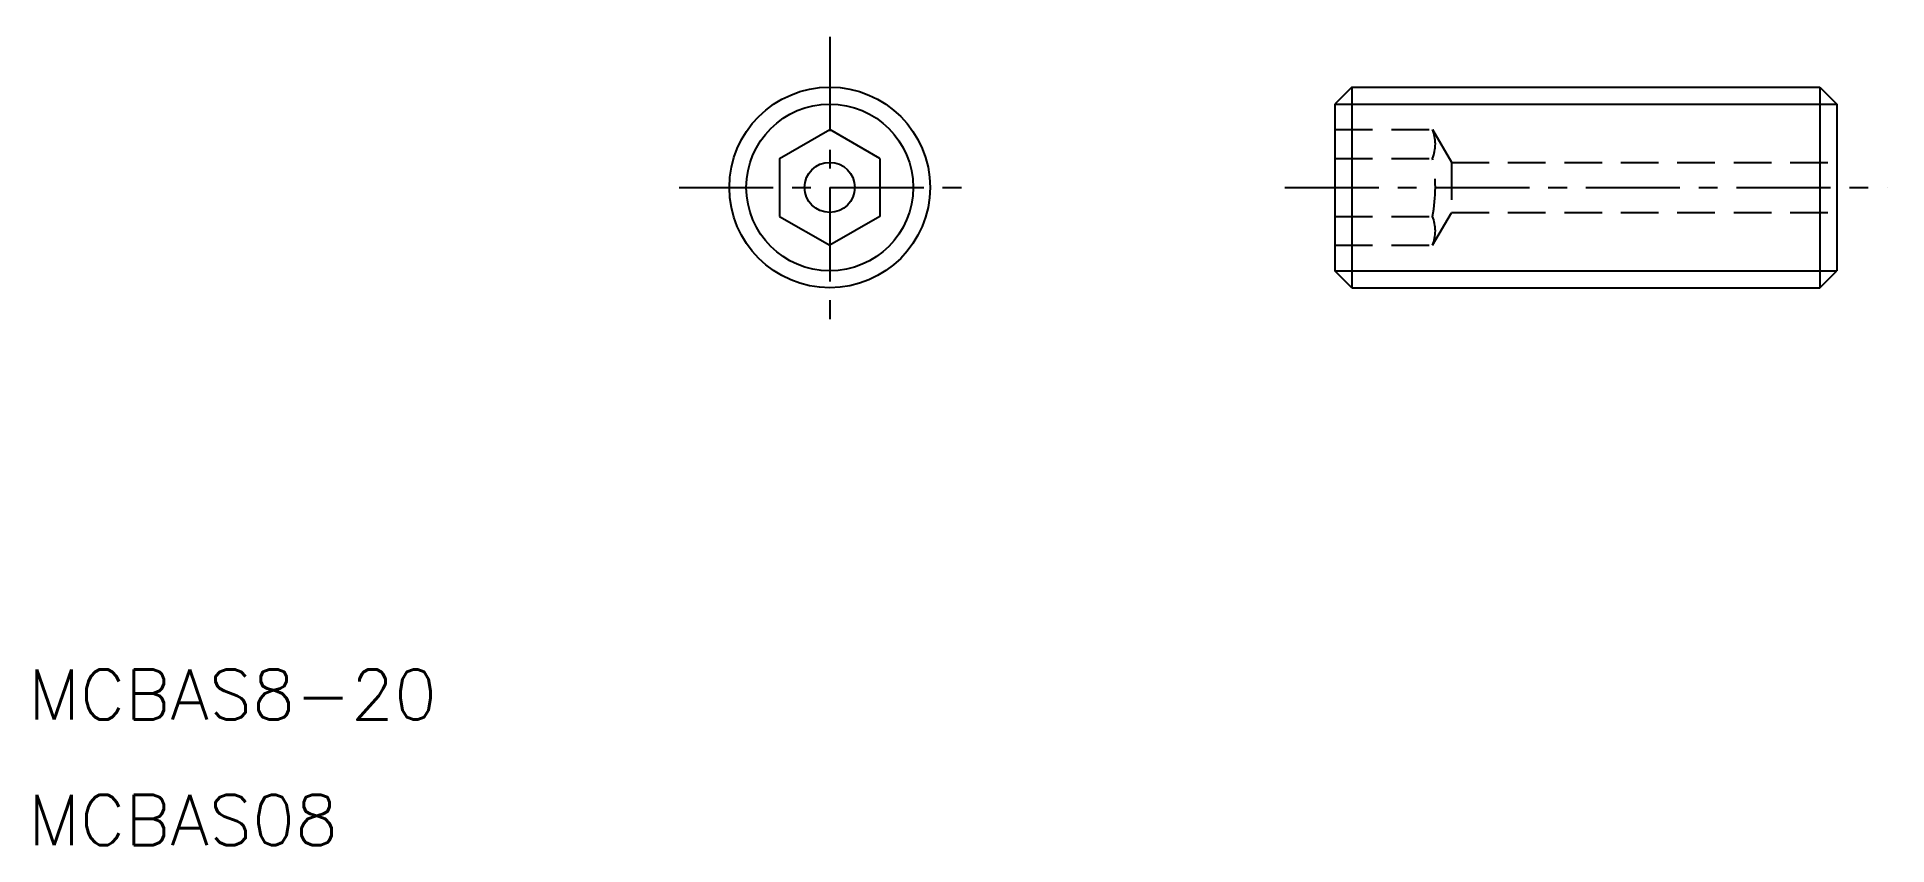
# Model space of a CAD drawing. Extents: x 7.9 to 81.6, y 7.1 to 39.3.
import ezdxf

# ---------------------------------------------------------------- set-up
doc = ezdxf.new("R2010")
doc.units = 0
doc.header["$LTSCALE"] = 3
doc.linetypes.add('CENTER', pattern=[2, 1.25, -0.25, 0.25, -0.25])
doc.linetypes.add('DASHED', pattern=[0.75, 0.5, -0.25])
doc.layers.get('0').update_dxf_attribs({"linetype": 'CONTINUOUS'})
doc.layers.add('CENTER', color=1, linetype='CENTER')
doc.styles.get("Standard").update_dxf_attribs({"font": 'romans.shx', "bigfont": 'bigfont.shx'})

msp = doc.modelspace()

# ---------------------------------------------------------------- linework, layer by layer
at = {"color": 7, "linetype": 'CONTINUOUS'}
for p, q in [((60.29, 37.345), (59.614, 36.669)), ((60.29, 37.345), (78.937, 37.345)), ((60.29, 37.345), (60.29, 29.345)), ((78.937, 37.345), (78.937, 29.345)), ((78.937, 37.345), (79.614, 36.669)), ((59.614, 36.669), (59.614, 30.022)), ((79.614, 36.669), (79.614, 30.022)), ((37.479, 34.5), (39.479, 35.655)), ((41.479, 34.5), (39.479, 35.655)), ((37.479, 34.5), (37.479, 32.191)), ((41.479, 34.5), (41.479, 32.191)), ((37.479, 32.191), (39.479, 31.036)), ((41.479, 32.191), (39.479, 31.036)), ((60.29, 29.345), (59.614, 30.022)), ((78.936, 29.345), (79.614, 30.023)), ((60.292, 29.345), (78.936, 29.345))]:
    msp.add_line(p, q, dxfattribs=at)
at = {"color": 3, "linetype": 'CONTINUOUS'}
for p, q in [((59.614, 36.669), (79.614, 36.669)), ((59.614, 30.023), (79.614, 30.023))]:
    msp.add_line(p, q, dxfattribs=at)
at = {"color": 3, "linetype": 'DASHED'}
for p, q in [((59.614, 35.655), (63.502, 35.655)), ((63.502, 35.655), (64.258, 34.345)), ((59.614, 34.5), (63.502, 34.5)), ((64.258, 34.345), (79.614, 34.345)), ((64.258, 34.345), (64.258, 32.345)), ((59.614, 32.191), (63.502, 32.191)), ((63.502, 31.036), (64.258, 32.345)), ((64.258, 32.345), (79.614, 32.345)), ((59.614, 31.036), (63.502, 31.036))]:
    msp.add_line(p, q, dxfattribs=at)
at = {"color": 7, "linetype": 'CONTINUOUS'}
for radius in [4, 3.324, 1]:
    msp.add_circle((39.479, 33.345), radius, dxfattribs=at)
at = {"color": 3, "linetype": 'DASHED'}
for centre, radius, start, end in [((62.072, 35.077), 1.542, 338.01264, 21.98736), ((57.614, 33.345), 6, 348.9042, 11.0958), ((62.072, 31.613), 1.542, 338.01264, 21.98736)]:
    msp.add_arc(centre, radius, start, end, dxfattribs=at)
at = {"layer": 'CENTER'}
for p, q in [((39.479, 39.345), (39.479, 27.345)), ((33.479, 33.345), (45.479, 33.345)), ((57.614, 33.345), (81.614, 33.345))]:
    msp.add_line(p, q, dxfattribs=at)

# ---------------------------------------------------------------- texts
at = {"color": 7, "linetype": 'CONTINUOUS'}
for s, p in [('MCBAS8-20', (7.543, 12.119)), ('MCBAS08', (7.543, 7.119))]:
    msp.add_text(s, height=2, dxfattribs=at).set_placement(p)

doc.saveas('drawing.dxf')
